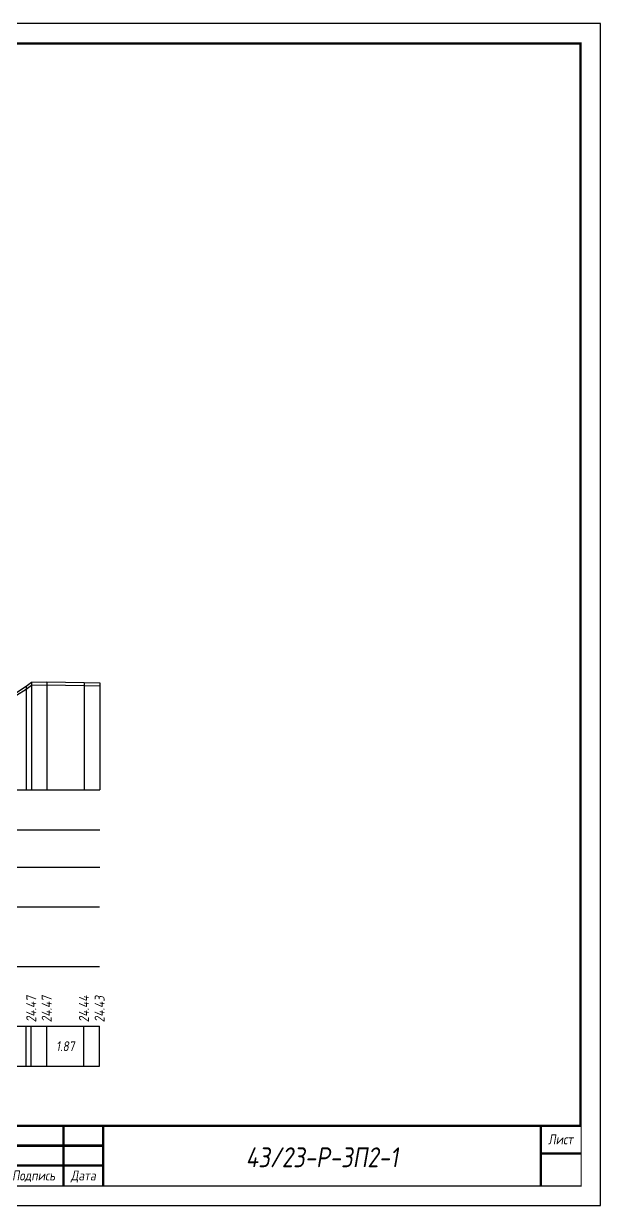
# Model space of a CAD drawing. Extents: x -717 to 1451, y -133302 to 233.
# Drawn here: x 244.9 to 389.9, y -94620.4 to -94323.4 of the extents above; entities that cross this region are included whole.
import ezdxf
from ezdxf.enums import TextEntityAlignment as Align

# ---------------------------------------------------------------- set-up
doc = ezdxf.new("R2010")
doc.units = 0
for name, color, linetype in [('Зарамочное оформление', 7, 'Continuous'), ('Код_510', 7, 'Continuous'), ('Таблица', 7, 'Continuous'), ('Черный поперечник', 3, 'Continuous')]:
    doc.layers.add(name, color=color, linetype=linetype)
doc.layers.add('Контур_2570', color=7, linetype='Continuous', true_color=0x80ff00)
doc.styles.add('М', font='romand.shx', dxfattribs={"width": 0.8, "oblique": 10, "height": 2.5})

# ---------------------------------------------------------------- blocks, each defined once
blk = doc.blocks.new('Штамп')
at = {"linetype": 'Continuous'}
blk.add_wipeout([(199.95, -411.25), (384.95, -411.25), (384.95, -426.25), (199.95, -426.25)], dxfattribs=at).dxf.layer = 'Зарамочное оформление'
at = {"layer": 'Зарамочное оформление', "linetype": 'Continuous', "lineweight": -3, "const_width": 0.6, "flags": 128}
for points in [[(199.95, -426.25), (199.95, -411.25), (384.95, -411.25)], [(209.95, -411.25), (209.95, -426.25)], [(219.95, -411.25), (219.95, -426.25)], [(229.95, -411.25), (229.95, -426.25)], [(239.95, -411.25), (239.95, -426.25)], [(254.95, -411.25), (254.95, -426.25)], [(264.95, -411.25), (264.95, -426.25)], [(374.95, -411.25), (374.95, -426.25)], [(199.95, -416.25), (264.95, -416.25)], [(374.95, -418.25), (384.95, -418.25)], [(199.95, -421.25), (264.95, -421.25)]]:
    blk.add_lwpolyline(points, dxfattribs=at)
at = {"linetype": 'Continuous', "insert": (319.95, -419.17), "char_height": 5, "width": 110, "attachment_point": 5, "style": 'М'}
blk.add_mtext('{\\Q10;\\W0.8;43/23-Р-ЗП2-1}', dxfattribs=at)
at = {"layer": 'Зарамочное оформление', "linetype": 'Continuous', "style": 'М', "oblique": 10}
for s, width, p in [('Лист', 0.8, (379.95, -414.66)), ('Изм.', 0.8, (204.95, -423.75)), ('Кол.уч.', 0.7, (214.95, -423.75)), ('Лист', 0.8, (224.95, -423.75)), ('N док.', 0.7, (235.28, -423.75)), ('Подпись', 0.8, (247.45, -423.75)), ('Дата', 0.8, (259.95, -423.75))]:
    blk.add_text(s, height=2.5, dxfattribs=dict(at, width=width)).set_placement(p, align=Align.MIDDLE_CENTER)
blk = doc.blocks.new('шифр')
blk.add_blockref('Штамп', (0, -94249))

msp = doc.modelspace()

# ---------------------------------------------------------------- linework, layer by layer
at = {"flags": 128}
msp.add_lwpolyline([(-30.054, -94620.421), (389.946, -94620.421), (389.946, -94323.421), (-30.054, -94323.421)], close=True, dxfattribs=at)
at = {"const_width": 0.6, "flags": 128}
msp.add_lwpolyline([(-10.054, -94615.421), (384.946, -94615.421), (384.946, -94328.421), (-10.054, -94328.421)], close=True, dxfattribs=at)
at = {"layer": 'Код_510'}
for p, q in [((245.553, -94585.421), (245.553, -94575.421)), ((246.854, -94585.421), (246.854, -94575.421)), ((250.741, -94585.421), (250.741, -94575.421)), ((260.093, -94585.421), (260.093, -94575.421)), ((264.04, -94585.421), (264.04, -94575.421))]:
    msp.add_line(p, q, dxfattribs=at)
at = {"layer": 'Контур_2570', "flags": 128}
msp.add_lwpolyline([(243.134, -94492.236), (245.608, -94490.649), (246.909, -94489.652), (250.796, -94489.62), (260.148, -94489.778), (264.094, -94489.827)], dxfattribs=at)
at = {"layer": 'Таблица'}
for p, q in [((80, -94516), (264.094, -94516)), ((80, -94526), (264.094, -94526)), ((80, -94535.421), (264.094, -94535.421)), ((79.946, -94545.421), (264.04, -94545.421)), ((79.946, -94560.421), (264.04, -94560.421)), ((79.946, -94575.421), (264.04, -94575.421)), ((79.946, -94585.421), (264.04, -94585.421))]:
    msp.add_line(p, q, dxfattribs=at)
at = {"layer": 'Черный поперечник', "color": 7}
for p, q in [((245.608, -94489.899), (245.608, -94516)), ((246.909, -94488.902), (246.909, -94516)), ((250.796, -94488.87), (250.796, -94516)), ((260.148, -94489.028), (260.148, -94516)), ((264.094, -94489.077), (264.094, -94516))]:
    msp.add_line(p, q, dxfattribs=at)
at = {"layer": 'Черный поперечник', "flags": 128}
msp.add_lwpolyline([(243.134, -94491.486), (245.608, -94489.899), (246.909, -94488.902), (250.796, -94488.87), (260.148, -94489.028), (264.094, -94489.077)], dxfattribs=at)

# ---------------------------------------------------------------- texts
at = {"linetype": 'Continuous', "style": 'М', "oblique": 10, "width": 0.8}
msp.add_text('309', height=2.5, dxfattribs=at).set_placement((380.312, -94611.509), align=Align.MIDDLE)
at = {"layer": 'Код_510', "style": 'М', "oblique": 10, "width": 0.8}
for s, p in [('24.47', (246.854, -94574.421)), ('24.47', (250.741, -94574.421)), ('24.44', (260.093, -94574.421)), ('24.43', (264.04, -94574.421))]:
    msp.add_text(s, height=2.5, rotation=90, dxfattribs=at).set_placement(p, align=Align.MIDDLE_LEFT)
msp.add_text('1.87', height=2.5, dxfattribs=at).set_placement((255.417, -94580.421), align=Align.MIDDLE_CENTER)

# ---------------------------------------------------------------- next in the draw order: block references
msp.add_blockref('шифр', (0, 59.829))

doc.saveas('drawing.dxf')
